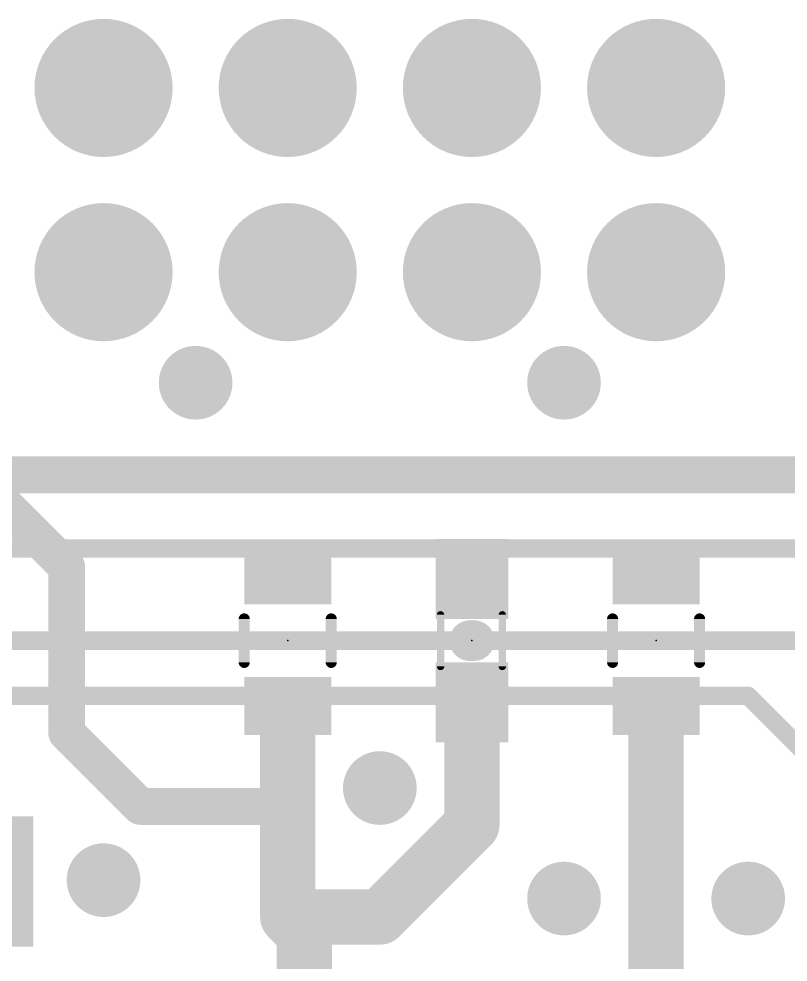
# Model space of a CAD drawing. Extents: x -20 to 87, y -17 to 53.
# Drawn here: x 16.61 to 27.22, y 18.43 to 31.43 of the extents above; entities that cross this region are included whole.
import ezdxf

# ---------------------------------------------------------------- set-up
doc = ezdxf.new("R2010")
doc.units = 0
for name, color, linetype in [('1', 12, 'CONTINUOUS'), ('16', 132, 'CONTINUOUS'), ('18', 110, 'CONTINUOUS'), ('21', 41, 'CONTINUOUS'), ('23', 53, 'CONTINUOUS'), ('51', 53, 'CONTINUOUS')]:
    doc.layers.add(name, color=color, linetype=linetype)

# ---------------------------------------------------------------- blocks, each defined once
blk = doc.blocks.new('RECT')
blk.add_solid([(-0.5, -0.5), (0.5, -0.5), (-0.5, 0.5), (0.5, 0.5)])
blk = doc.blocks.new('ROUNDV')
at = {"const_width": 0.5}
blk.add_lwpolyline([(0, -0.25, 1), (0, 0.25, 1), (0, -0.25)], format="xyb", dxfattribs=at)

msp = doc.modelspace()

# ---------------------------------------------------------------- linework, layer by layer
at = {"layer": '1'}
for points, const_width in [([(16.002, 25.146), (17.272, 23.876)], 0.508), ([(17.272, 23.876), (17.272, 21.59)], 0.508), ([(22.86, 22.01), (22.86, 20.32)], 0.762), ([(20.32, 21.96), (20.32, 20.574)], 0.762), ([(25.4, 21.96), (25.4, 18.034)], 0.762), ([(17.272, 21.59), (18.288, 20.574)], 0.508), ([(20.32, 20.574), (20.32, 19.05)], 0.762), ([(18.288, 20.574), (20.32, 20.574)], 0.508), ([(22.86, 20.32), (21.59, 19.05)], 0.762), ([(21.59, 19.05), (20.32, 19.05)], 0.762), ([(20.5486, 18.8214), (20.32, 19.05)], 0.762), ([(20.5486, 15.7988), (20.5486, 18.8214)], 0.762)]:
    msp.add_lwpolyline(points, dxfattribs=dict(at, const_width=const_width))
for points, const_width in [([(17.399, 23.876, 1), (17.145, 23.876)], 0.254), ([(17.1822, 23.7862, 1), (17.3618, 23.9658)], 0.254), ([(23.0505, 22.01, 1), (22.6695, 22.01)], 0.381), ([(20.5105, 21.96, 1), (20.1295, 21.96)], 0.381), ([(25.5905, 21.96, 1), (25.2095, 21.96)], 0.381), ([(17.3618, 21.6798, 1), (17.1822, 21.5002)], 0.254), ([(17.145, 21.59, 1), (17.399, 21.59)], 0.254), ([(20.5105, 20.574, 1), (20.1295, 20.574)], 0.381), ([(18.288, 20.701, 1), (18.288, 20.447)], 0.254), ([(20.32, 20.447, 1), (20.32, 20.701)], 0.254), ([(18.1982, 20.4842, 1), (18.3778, 20.6638)], 0.254), ([(20.1295, 20.574, 1), (20.5105, 20.574)], 0.381), ([(22.9947, 20.1853, 1), (22.7253, 20.4547)], 0.381), ([(22.6695, 20.32, 1), (23.0505, 20.32)], 0.381), ([(20.32, 19.2405, 1), (20.32, 18.8595)], 0.381), ([(20.4547, 19.1847, 1), (20.1853, 18.9153)], 0.381), ([(21.59, 18.8595, 1), (21.59, 19.2405)], 0.381), ([(21.4553, 19.1847, 1), (21.7247, 18.9153)], 0.381), ([(20.1295, 19.05, 1), (20.5105, 19.05)], 0.381), ([(20.7391, 18.8214, 1), (20.3581, 18.8214)], 0.381), ([(20.4139, 18.6867, 1), (20.6833, 18.9561)], 0.381)]:
    msp.add_lwpolyline(points, format="xyb", dxfattribs=dict(at, const_width=const_width))
at = {"layer": '16'}
for points, const_width in [([(27.686, 25.146), (16.002, 25.146)], 0.508), ([(28.194, 24.13), (12.7, 24.13)], 0.254), ([(13.97, 22.86), (29.718, 22.86)], 0.254), ([(26.67, 22.098), (15.24, 22.098)], 0.254), ([(29.972, 18.796), (26.67, 22.098)], 0.254)]:
    msp.add_lwpolyline(points, dxfattribs=dict(at, const_width=const_width))
at = {"layer": '16', "const_width": 0.127}
for points in [[(26.7149, 22.1429, 1), (26.6251, 22.0531)], [(26.67, 22.0345, 1), (26.67, 22.1615)]]:
    msp.add_lwpolyline(points, format="xyb", dxfattribs=at)
at = {"layer": '21'}
for points, const_width in [([(19.72, 22.56), (19.72, 23.16)], 0.1524), ([(20.92, 22.56), (20.92, 23.16)], 0.1524), ([(24.8, 22.56), (24.8, 23.16)], 0.1524), ([(26, 22.56), (26, 23.16)], 0.1524), ([(22.8295, 22.86), (22.8905, 22.86)], 0.5588)]:
    msp.add_lwpolyline(points, dxfattribs=dict(at, const_width=const_width))
for points, const_width in [([(19.7581, 23.16, 1), (19.6819, 23.16)], 0.0762), ([(20.9581, 23.16, 1), (20.8819, 23.16)], 0.0762), ([(24.8381, 23.16, 1), (24.7619, 23.16)], 0.0762), ([(26.0381, 23.16, 1), (25.9619, 23.16)], 0.0762), ([(22.8295, 22.9997, 1), (22.8295, 22.7203)], 0.2794), ([(22.8905, 22.7203, 1), (22.8905, 22.9997)], 0.2794), ([(19.6819, 22.56, 1), (19.7581, 22.56)], 0.0762), ([(20.8819, 22.56, 1), (20.9581, 22.56)], 0.0762), ([(24.7619, 22.56, 1), (24.8381, 22.56)], 0.0762), ([(25.9619, 22.56, 1), (26.0381, 22.56)], 0.0762)]:
    msp.add_lwpolyline(points, format="xyb", dxfattribs=dict(at, const_width=const_width))
at = {"layer": '23'}
for p in [(20.32, 22.86), (22.86, 22.86), (25.4, 22.86)]:
    msp.add_point(p, dxfattribs=at)
at = {"layer": '51', "const_width": 0.1016}
for points in [[(22.428, 22.504), (22.428, 23.216)], [(23.279, 22.504), (23.279, 23.216)]]:
    msp.add_lwpolyline(points, dxfattribs=at)
at = {"layer": '51', "const_width": 0.0508}
for points in [[(22.4534, 23.216, 1), (22.4026, 23.216)], [(23.3044, 23.216, 1), (23.2536, 23.216)], [(22.4026, 22.504, 1), (22.4534, 22.504)], [(23.2536, 22.504, 1), (23.3044, 22.504)]]:
    msp.add_lwpolyline(points, format="xyb", dxfattribs=at)

# ---------------------------------------------------------------- block references
at = {"layer": '1', "xscale": 1.1, "rotation": 90}
for p in [(22.86, 23.71), (22.86, 22.01)]:
    msp.add_blockref('RECT', p, dxfattribs=at)
at = {"layer": '1', "rotation": 90}
for p, xscale, yscale in [((20.32, 23.76), 0.8, 1.2), ((25.4, 23.76), 0.8, 1.2), ((20.32, 21.96), 0.8, 1.2), ((25.4, 21.96), 0.8, 1.2), ((16.11, 19.54), 1.8, 1.4)]:
    msp.add_blockref('RECT', p, dxfattribs=dict(at, xscale=xscale, yscale=yscale))
at = {"layer": '18'}
for p, xscale, yscale in [((17.78, 30.48), 1.905, 1.905), ((17.78, 30.48), 1.905, 1.905), ((20.32, 30.48), 1.905, 1.905), ((20.32, 30.48), 1.905, 1.905), ((22.86, 30.48), 1.905, 1.905), ((22.86, 30.48), 1.905, 1.905), ((25.4, 30.48), 1.905, 1.905), ((25.4, 30.48), 1.905, 1.905), ((17.78, 27.94), 1.905, 1.905), ((17.78, 27.94), 1.905, 1.905), ((20.32, 27.94), 1.905, 1.905), ((20.32, 27.94), 1.905, 1.905), ((22.86, 27.94), 1.905, 1.905), ((22.86, 27.94), 1.905, 1.905), ((25.4, 27.94), 1.905, 1.905), ((25.4, 27.94), 1.905, 1.905), ((19.05, 26.416), 1.016, 1.016), ((19.05, 26.416), 1.016, 1.016), ((24.13, 26.416), 1.016, 1.016), ((24.13, 26.416), 1.016, 1.016), ((21.59, 20.828), 1.016, 1.016), ((21.59, 20.828), 1.016, 1.016), ((17.78, 19.558), 1.016, 1.016), ((17.78, 19.558), 1.016, 1.016), ((24.13, 19.304), 1.016, 1.016), ((24.13, 19.304), 1.016, 1.016), ((26.67, 19.304), 1.016, 1.016), ((26.67, 19.304), 1.016, 1.016)]:
    msp.add_blockref('ROUNDV', p, dxfattribs=dict(at, xscale=xscale, yscale=yscale))
at = {"layer": '51', "xscale": 0.5001, "yscale": 0.95, "rotation": 90}
for p in [(22.8549, 23.4403), (22.8549, 22.2719)]:
    msp.add_blockref('RECT', p, dxfattribs=at)

doc.saveas('drawing.dxf')
